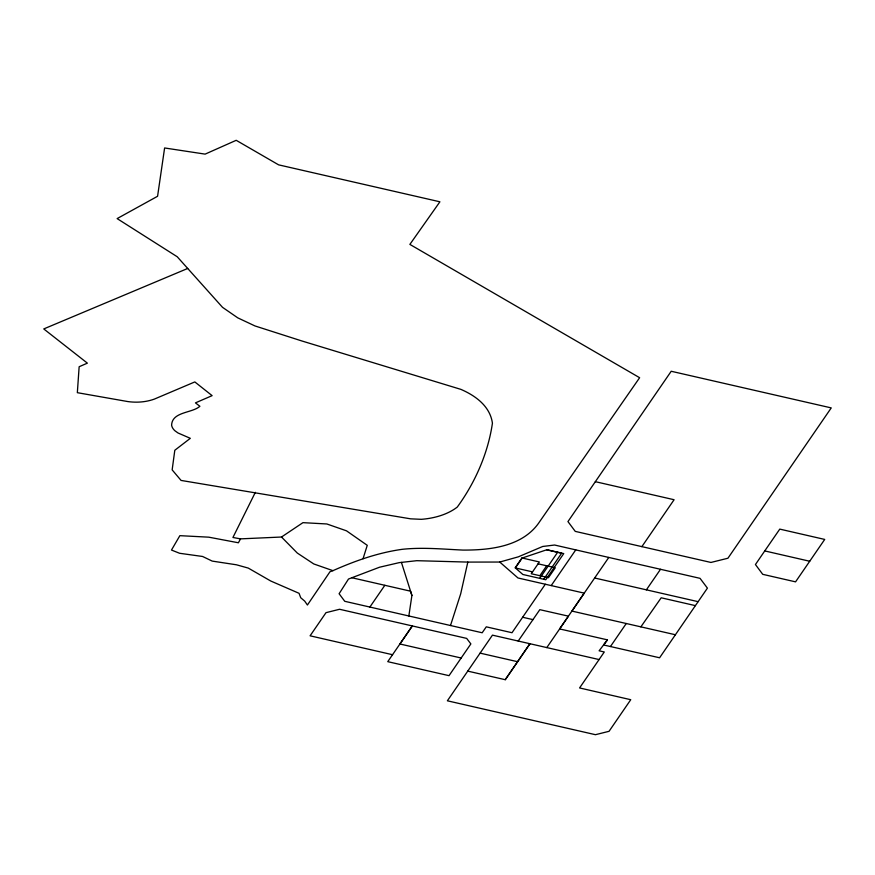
<?xml version="1.0" encoding="UTF-8"?>
<svg xmlns="http://www.w3.org/2000/svg" width="875" height="875" viewBox="0 0 875 875"><rect width="100%" height="100%" fill="white"/><g stroke="black" fill="none" stroke-linecap="round" stroke-linejoin="round"><path stroke-width="1.31" d="M408.844 616L411.906 595.459L410.572 591.194L351.881 577.741L348.491 579.042L339.106 593.731L344.75 601.3L482.18 632.767L486.281 626.839L512.006 632.723L545.311 584.248M546.798 647.598L559.639 628.928L607.447 639.866L603.575 644.962L659.597 657.781L707.416 588.131L700.044 578.342L554.586 545.027L542.719 546.47L518.328 556.839L499.745 562.045L467.83 562.089L460.688 593.83L450.494 625.527M363.048 558.709L367.259 545.322L346.5 530.83L326.867 523.972L302.947 522.659L281.509 537.02L240.516 538.869L232.936 537.48L255.347 492.33M240.516 538.869L238.405 542.773L208.786 537.173L179.867 535.664L171.478 550.047L179.583 553.273L202.584 556.478L212.209 561.094L236.447 564.791L248.259 568.083L270.791 581.033L299.053 593.305L300.727 597.745L304.675 601.081L307.42 605.019L329.952 571.78L332.938 570.664C355.195 560.788 378.12 552.661 402.336 549.303C422.505 547.159 442.728 549.139 462.908 550.08C490.394 550.211 523.37 546.591 539.798 521.445L639.625 377.716L409.872 244.398L439.906 201.797L278.611 164.85L236.206 140.306L205.122 154.12L164.609 147.963L157.577 196.273L117.13 218.597L177.231 256.758L222.512 307.322L237.77 317.855L254.975 325.948L301.82 340.955L460.873 389.364C475.519 395.686 490.098 406.252 492.428 423.194C488.031 453.327 475.136 482.595 457.286 507.052A52.938 30.559 0 0 1 421.291 519.323L410.627 518.831L181.07 480.43L172.156 469.875L174.803 450.264L190.323 438.32L178.019 432.983L174.847 430.708A21.58 12.458 0 0 1 171.609 425.152C172.145 411.523 192.227 413.241 199.894 406.284L195.453 402.872L212.122 395.642L194.83 381.927L154.197 399.164C145.808 402.15 136.697 402.795 127.903 401.581L77.339 392.678L79.144 366.734L87.38 363.147L43.75 328.934L187.709 268.461M518.197 641.047L539.82 609.667L568.422 616.153L559.639 628.928L608.781 557.441M599.112 659.564L492.45 635.141L447.377 700.798L595.448 734.694L609.044 731.314L630.744 699.705L579.578 687.947L604.286 651.984L599.112 650.803L607.447 639.866M764.75 550.922L755.442 564.539L762.727 574.328L795.561 581.853L824.709 539.427L779.778 529.112L764.75 550.922L809.714 561.247M505.258 679.7L529.933 643.716L505.258 679.7L467.775 671.125M369.873 607.053L384.825 585.32M461.158 658.011L449.028 675.664L387.756 661.664L412.322 625.953L399.908 643.989L461.158 658.011L470.859 643.923L466.67 638.4L339.577 609.273L326.003 612.664L310.089 635.808L392.558 654.719M595.35 481.677L567.952 521.587L575.247 531.377L710.948 562.45L727.934 558.228L831.25 407.903L671.212 371.262L595.35 481.677L674.089 499.723L641.856 546.656M539.864 575.695L546.678 565.786M539.733 578.353L557.627 552.322M543.736 579.272L561.63 553.241L546.645 549.806M551.217 585.572L575.761 549.883M646.373 589.837L660.516 569.286M610.455 646.527L626.248 623.525M640.861 626.861L661.194 597.789L695.395 605.631M351.881 577.741L379.487 567.241L399.23 562.636L416.773 560.689L467.83 562.089M538.092 563.817L555.275 567.755L548.45 577.675L531.267 573.727L539.361 561.969L522.178 558.02L515.364 567.941L532.536 571.878M594.661 578.003L698.086 601.661M675.391 634.747L571.922 611.089L584.237 593.141L517.989 577.981L499.745 562.045M522.648 617.258L533.028 619.631M480.112 653.133L517.628 661.719M332.938 570.664L313.775 563.948L297.303 553.055L281.509 537.02M401.428 562.395L411.906 595.459M521.806 558.152L515.178 567.788L522.845 574.481L545.77 579.742L563.763 553.591L546.897 549.719L521.806 558.152"/></g></svg>
